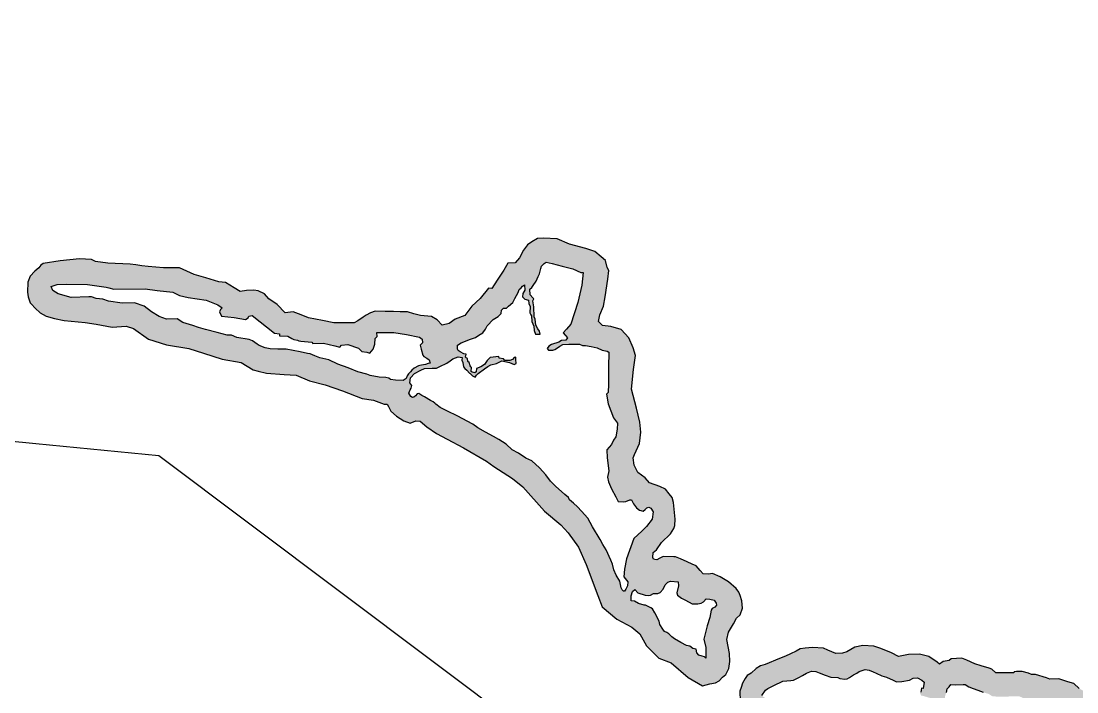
# Model space of a CAD drawing. Header units: metres. Extents: x 255476 to 378809, y 1739479 to 2227865.
# Drawn here: x 297717 to 299881, y 1989602 to 1990977 of the extents above; entities that cross this region are included whole.
import ezdxf

# ---------------------------------------------------------------- set-up
doc = ezdxf.new("R2010")
doc.units = ezdxf.units.M
doc.header["$MEASUREMENT"] = 0
doc.layers.add('DISTRICT BOUNDRY', color=86, linetype='Continuous')
doc.layers.add('MANGROOVE BUFFER ZONE', color=120, linetype='Continuous')

msp = doc.modelspace()

# ---------------------------------------------------------------- hatches: boundary and pattern name
at = {"layer": 'MANGROOVE BUFFER ZONE'}
h = msp.add_hatch(dxfattribs=at)
h.set_pattern_fill('GRASS', color=256, scale=18)
h.paths.add_polyline_path([(300302.1, 1989255.1), (300323.4, 1989268.4), (300346, 1989291.3), (300353.4, 1989301.6), (300364.4, 1989313.2), (300390, 1989342.7), (300397.8, 1989349.9), (300401.8, 1989357.8), (300410.3, 1989366.1), (300436.6, 1989403.1), (300471.5, 1989449.5), (300515.5, 1989505.3), (300537.9, 1989538), (300565.1, 1989575.5), (300607.8, 1989643.3), (300622.8, 1989667.1), (300650, 1989709.8), (300655.5, 1989725.8), (300689.4, 1989806.9), (300702.8, 1989843.6), (300724.7, 1989926.7), (300729.7, 1989945.6), (300741.2, 1990003.7), (300752.4, 1990055.1), (300754.7, 1990061.4), (300758.3, 1990076.1), (300767.4, 1990125.1), (300774.6, 1990143.8), (300795.4, 1990225.8), (300809.1, 1990254.6), (300811.7, 1990276.9), (300817.4, 1990301.6), (300823.9, 1990319.9), (300834.4, 1990345.1), (300849.6, 1990370), (300856.6, 1990387), (300863, 1990421.1), (300876.7, 1990465.6), (300899.8, 1990532.7), (300915.9, 1990573), (300935, 1990626.8), (300954.4, 1990662.9), (301014.8, 1990782.8), (301047, 1990837.4), (301075.3, 1990891.6), (301081.7, 1990908), (301078, 1990924.9), (301074.3, 1990935.1), (301071.6, 1990941.7), (301057.8, 1990952), (301041.7, 1990961.9), (301017.2, 1990973.6), (301003.5, 1990976.8), (300979.2, 1990975.1), (300959.8, 1990965.8), (300946.5, 1990949.6), (300940, 1990939.7), (300931.7, 1990912.3), (300922.1, 1990897.5), (300919, 1990880.1), (300895.1, 1990854.5), (300869.8, 1990826.1), (300863.1, 1990812.2), (300850.9, 1990803.1), (300819.6, 1990779.7), (300808.4, 1990764.3), (300802.1, 1990759.8), (300800.4, 1990749.3), (300788.5, 1990732.8), (300771.9, 1990707.2), (300759, 1990689.1), (300740.4, 1990674.9), (300711.2, 1990624.7), (300706.8, 1990600.4), (300677.1, 1990578.4), (300670.4, 1990564.6), (300661.8, 1990522.1), (300675.1, 1990472.1), (300686.2, 1990463.9), (300696.1, 1990456.5), (300705.3, 1990456.9), (300722.7, 1990453.2), (300740, 1990440.1), (300740.9, 1990427.3), (300741.6, 1990419.4), (300737.7, 1990405), (300728.3, 1990377.6), (300718.6, 1990356.8), (300712.1, 1990348.2), (300708.4, 1990324.6), (300712.8, 1990301.4), (300704.3, 1990285.3), (300699.7, 1990267.7), (300693.3, 1990259), (300683.7, 1990256.3), (300661.2, 1990258.7), (300654.6, 1990254.6), (300643.1, 1990250.5), (300632.7, 1990241.2), (300625.3, 1990238.2), (300614.8, 1990222.5), (300607.3, 1990209.5), (300600.9, 1990195.9), (300587.1, 1990182.2), (300580.7, 1990152.6), (300581.4, 1990116.6), (300587.3, 1990077.7), (300595.9, 1990055.3), (300602.8, 1990045.4), (300618.9, 1990012.8), (300624.1, 1989981.7), (300619.9, 1989937.8), (300614.4, 1989913.8), (300592, 1989881.9), (300576.4, 1989843.4), (300564.7, 1989809.4), (300566.7, 1989790.5), (300560.6, 1989765.5), (300556.8, 1989764.5), (300543.4, 1989738.6), (300539.6, 1989735.6), (300532.7, 1989733.3), (300514.9, 1989727.4), (300491.7, 1989717.3), (300471, 1989706), (300461.5, 1989699.7), (300454.4, 1989695), (300443.8, 1989690.9), (300430.9, 1989685.9), (300420, 1989677.4), (300411.7, 1989671), (300405.5, 1989670.2), (300392.7, 1989667), (300382.7, 1989667), (300378.2, 1989670.4), (300374.5, 1989679.9), (300369.6, 1989691.9), (300364.1, 1989698.1), (300354.9, 1989704.7), (300346.3, 1989708.4), (300337.1, 1989712.4), (300314, 1989715), (300298.6, 1989716.1), (300282.1, 1989713.3), (300262.4, 1989706.7), (300245.9, 1989691.2), (300236, 1989681.8), (300248, 1989670.8), (300265, 1989664.8), (300270.5, 1989659.4), (300255.3, 1989647.3), (300237.6, 1989643.6), (300227.5, 1989619.9), (300210.4, 1989611.1), (300192.8, 1989584.2), (300178.8, 1989566.4), (300175.2, 1989543.9), (300171.5, 1989534.9), (300168.1, 1989532.6), (300165.3, 1989533), (300160.5, 1989536.8), (300155.5, 1989540.8), (300145.8, 1989544.9), (300138.7, 1989545.9), (300130.6, 1989548.7), (300073.5, 1989550.3), (300064.9, 1989546.5), (300036.7, 1989541.5), (300028.8, 1989543.1), (300022.1, 1989549), (300011.1, 1989560.7), (300003.3, 1989565.9), (299998.8, 1989573.1), (299985.2, 1989575.3), (299977.8, 1989577.6), (299952.9, 1989579.8), (299941.3, 1989583), (299929, 1989584.2), (299924.9, 1989585.4), (299919.8, 1989588.5), (299913.4, 1989592.2), (299897.4, 1989602.7), (299885.7, 1989609.2), (299874.4, 1989619.2), (299862.4, 1989623), (299843.8, 1989628.9), (299825.5, 1989628.4), (299818.4, 1989631.4), (299796.3, 1989637.9), (299788, 1989637.7), (299782, 1989640.9), (299768.7, 1989643.8), (299757.5, 1989644.2), (299752.5, 1989643.6), (299751.4, 1989641.4), (299725.2, 1989641.5), (299714.9, 1989641.5), (299706.6, 1989648.8), (299701.3, 1989650.6), (299684.7, 1989655.9), (299671.9, 1989660.1), (299655.4, 1989667), (299645.1, 1989671.4), (299623.4, 1989670.3), (299619.1, 1989666.9), (299606.7, 1989664.8), (299599.7, 1989659.1), (299594.9, 1989663.1), (299577.4, 1989675.1), (299558.4, 1989679.4), (299536, 1989679), (299515.4, 1989674.9), (299500.8, 1989682), (299479.2, 1989691.1), (299464.7, 1989695.9), (299442.4, 1989697.4), (299425.9, 1989693.7), (299409.7, 1989684.4), (299400.4, 1989681.4), (299386.7, 1989681.2), (299379, 1989684.5), (299370.5, 1989688.1), (299361.3, 1989692), (299339.2, 1989693.3), (299323.9, 1989692.2), (299313.9, 1989690.3), (299305.7, 1989685.4), (299294.3, 1989680.2), (299283.7, 1989675.3), (299271.2, 1989671), (299242, 1989658.7), (299232.6, 1989655.7), (299223.6, 1989650.3), (299213.7, 1989640.9), (299205.3, 1989636), (299201.4, 1989629.8), (299195.5, 1989620.3), (299193.2, 1989611.4), (299190.2, 1989603.7), (299190.6, 1989583.4), (299194.4, 1989577.8), (299194.6, 1989562), (299197.8, 1989555.6), (299204.9, 1989541.4), (299211.7, 1989534.7), (299216.9, 1989525.4), (299226.8, 1989519.6), (299239.3, 1989515.3), (299252.9, 1989513.1), (299269.3, 1989504.6), (299292.1, 1989497.3), (299345.2, 1989473.8), (299411, 1989434.3), (299476.5, 1989394.9), (299583.3, 1989345.5), (299649.4, 1989313), (299688.9, 1989298.3), (299736.9, 1989274.3), (299759.4, 1989265.7), (299850, 1989223.1), (299912.4, 1989201.1), (299956.4, 1989185.7), (299997, 1989173.4), (300026.9, 1989162), (300048, 1989157.2), (300077.8, 1989150.5), (300110.3, 1989148), (300120.5, 1989148.4), (300141.4, 1989149.1), (300159.2, 1989153.4), (300177.1, 1989157.7), (300190.2, 1989160.8), (300214.4, 1989177.4), (300229.9, 1989189.4), (300242.2, 1989209.9), (300256.1, 1989219.7), (300271.6, 1989230.7)])
h.paths.add_polyline_path([(299851.4, 1989277.7), (299770.7, 1989311.8), (299723.1, 1989333.7), (299577.8, 1989400.3), (299529.1, 1989420.3), (299503.1, 1989437.1), (299469, 1989460.6), (299437.8, 1989476.9), (299386.1, 1989506.6), (299362.3, 1989518.1), (299323.8, 1989534.2), (299299.3, 1989545.6), (299290.6, 1989549.1), (299274.1, 1989552.9), (299263.2, 1989556.1), (299254.8, 1989560.4), (299250.4, 1989565), (299244.9, 1989569.4), (299241.9, 1989573.5), (299241.9, 1989580.2), (299243.8, 1989586.4), (299242.1, 1989589.7), (299239.2, 1989591.7), (299235.2, 1989594.7), (299243, 1989606.1), (299247.2, 1989609.3), (299259.7, 1989615.3), (299278.4, 1989624.4), (299295, 1989625.9), (299300.2, 1989626.4), (299305.5, 1989629), (299311.1, 1989631.7), (299318.7, 1989636.1), (299327, 1989640.4), (299337, 1989644.6), (299346.2, 1989643.9), (299352.8, 1989641.1), (299365.1, 1989636.8), (299376.9, 1989632.6), (299391.1, 1989632), (299395.2, 1989629.6), (299405.5, 1989628), (299410.4, 1989628.7), (299415.1, 1989631.6), (299422.9, 1989637.4), (299429.8, 1989640.7), (299434.6, 1989643.9), (299447, 1989648.2), (299455.4, 1989647.1), (299463.2, 1989643.6), (299469.6, 1989640.7), (299481.5, 1989635.4), (299491, 1989632.5), (299504.4, 1989626.3), (299511.3, 1989623.1), (299522.3, 1989623.5), (299537.8, 1989626.3), (299545.3, 1989630.2), (299554.4, 1989631), (299562.9, 1989626.4), (299567.8, 1989622.5), (299566.1, 1989609.5), (299562.8, 1989609.6), (299560.9, 1989602), (299559.4, 1989600.1), (299561.8, 1989594.3), (299564.5, 1989594.3), (299570.5, 1989592.6), (299581.2, 1989589.5), (299590, 1989584), (299593.5, 1989581.8), (299597.4, 1989579.9), (299600, 1989579.5), (299602.2, 1989581), (299606.1, 1989582.9), (299608.9, 1989584.2), (299610.7, 1989586.5), (299610.8, 1989593.2), (299611.9, 1989597.6), (299613.5, 1989601.3), (299615.1, 1989608.8), (299618.9, 1989612.7), (299622.5, 1989617.2), (299631.7, 1989617), (299647.6, 1989617.3), (299652.2, 1989617.4), (299659.6, 1989612.9), (299668.4, 1989608.9), (299677.8, 1989606), (299688.6, 1989601.5), (299699.7, 1989598.3), (299708.2, 1989593), (299726.5, 1989592.5), (299749.7, 1989593), (299762.6, 1989593.2), (299771.9, 1989589.3), (299798.2, 1989583.6), (299815.4, 1989581), (299824.9, 1989576.6), (299841.3, 1989577.1), (299848, 1989575.2), (299857.4, 1989570.7), (299871, 1989561.2), (299880.7, 1989554.5), (299887.4, 1989547.7), (299892.4, 1989543.6), (299899, 1989539), (299905.5, 1989537.8), (299913.1, 1989534.6), (299929.4, 1989535), (299942.2, 1989534.6), (299951.8, 1989531), (299965, 1989531), (299973.8, 1989527.8), (299980.7, 1989521.6), (299985.8, 1989515.8), (299989.1, 1989510.4), (299990.7, 1989506.9), (299996.1, 1989504.8), (299999.1, 1989502.3), (299999.6, 1989501.1), (300001.8, 1989500.1), (300010.7, 1989495.6), (300020.3, 1989494.4), (300047.9, 1989495.3), (300056, 1989495), (300059.3, 1989494.8), (300063.6, 1989497), (300086.1, 1989497.6), (300090.2, 1989498.7), (300094.7, 1989500.7), (300122.9, 1989501.1), (300125.9, 1989499.4), (300128, 1989494.4), (300129.9, 1989490), (300134.1, 1989482), (300137.8, 1989479.6), (300144.3, 1989478.2), (300154, 1989478), (300162.4, 1989482.5), (300174, 1989484), (300186.3, 1989489.4), (300198.6, 1989492.3), (300207.1, 1989499.5), (300211.7, 1989505.3), (300217.2, 1989510.1), (300220.6, 1989513), (300221.5, 1989519), (300224.4, 1989520.7), (300227.1, 1989524.1), (300224.8, 1989527.5), (300224.5, 1989541.8), (300228.4, 1989551), (300238.4, 1989567.1), (300245.6, 1989571.8), (300257, 1989579.3), (300261.2, 1989582.8), (300268.2, 1989593.7), (300268.7, 1989600.7), (300273.7, 1989608.1), (300277, 1989614.9), (300284.4, 1989628), (300284.4, 1989642.8), (300281.7, 1989652.9), (300286.2, 1989661.5), (300293.6, 1989665.6), (300300.6, 1989669.4), (300316.9, 1989667.9), (300324.2, 1989665.5), (300332.6, 1989660.7), (300334.8, 1989657.4), (300330.5, 1989651.2), (300321.7, 1989629.6), (300322.1, 1989621.5), (300325.5, 1989616.1), (300329.8, 1989611.4), (300347.2, 1989610.1), (300355, 1989611.4), (300360.2, 1989614.2), (300371.5, 1989614.8), (300379.1, 1989615.8), (300392.4, 1989620.1), (300402.8, 1989619.3), (300409.1, 1989618.9), (300413.1, 1989622.2), (300427, 1989622.9), (300432.1, 1989622.3), (300437.1, 1989625.7), (300445.9, 1989626.3), (300449.1, 1989628.3), (300453.8, 1989635.5), (300458, 1989642.7), (300462.4, 1989645.9), (300470.3, 1989646.4), (300474.6, 1989650.4), (300522.3, 1989671.2), (300554.6, 1989688.9), (300568.4, 1989690.6), (300573.1, 1989689.4), (300574.1, 1989686.7), (300574.4, 1989681.5), (300571.2, 1989676.1), (300556.3, 1989654.9), (300554.6, 1989652.5), (300557.1, 1989650.1), (300549.5, 1989637.2), (300518.5, 1989594), (300484.6, 1989547.5), (300453.8, 1989504.9), (300425.7, 1989466.8), (300388.5, 1989413.4), (300378.5, 1989403.2), (300370.3, 1989394.8), (300362.9, 1989385.2), (300358.2, 1989379.1), (300354.8, 1989374.5), (300349.8, 1989370.4), (300346.3, 1989367), (300343.2, 1989363.1), (300340.5, 1989359.8), (300338.2, 1989358.8), (300318.5, 1989335.9), (300314.5, 1989331), (300309.9, 1989327.1), (300306.8, 1989322.9), (300303.3, 1989319.6), (300298, 1989314.6), (300292.6, 1989308.9), (300290.4, 1989308.1), (300286.8, 1989307.3), (300282.1, 1989303.3), (300273.8, 1989294.1), (300265.3, 1989290.6), (300257.3, 1989281.3), (300237.3, 1989265.4), (300219.2, 1989251), (300187.5, 1989220.5), (300172.3, 1989207.9), (300163.6, 1989203.2), (300150.4, 1989199), (300124.2, 1989200), (300078.1, 1989200.2), (300054.1, 1989206.3), (300010.5, 1989219.9), (299904.6, 1989255.1)], flags=16)
h.paths.add_polyline_path([(300586, 1989704.9), (300587.4, 1989719.3), (300597.8, 1989741.6), (300606.4, 1989749.5), (300610.2, 1989757.2), (300616.3, 1989769.5), (300620.3, 1989777.6), (300624.8, 1989788.8), (300628.5, 1989797.4), (300629.7, 1989806.7), (300624.2, 1989812.8), (300620.7, 1989819.5), (300622.3, 1989824.9), (300624.9, 1989831), (300628.7, 1989839), (300642.4, 1989866), (300652.7, 1989884.8), (300660.6, 1989885.7), (300660.4, 1989876.4), (300655.5, 1989861.7), (300652.1, 1989847.8), (300648.2, 1989839.7), (300643.4, 1989818.2), (300639.5, 1989805.8), (300634.5, 1989789.8), (300624.1, 1989768.7), (300619.3, 1989759.6), (300606.4, 1989735), (300595.9, 1989713.6), (300590.2, 1989706.9)], flags=16)
h.paths.add_polyline_path([(300673.9, 1989943.9), (300669.2, 1989961.9), (300667.6, 1989999.7), (300666.5, 1990026.6), (300663.3, 1990040.8), (300655, 1990060.6), (300642.9, 1990074.5), (300634.2, 1990094.7), (300624.4, 1990129.3), (300629.6, 1990152), (300632, 1990160.8), (300640.7, 1990173.9), (300650, 1990187.7), (300659.3, 1990197.9), (300664.7, 1990204), (300670, 1990206.7), (300680.9, 1990206.7), (300686.3, 1990203.2), (300697.1, 1990201.3), (300704.6, 1990205.3), (300711.4, 1990209.4), (300723.7, 1990215.8), (300726.3, 1990217), (300731, 1990220.6), (300735.3, 1990230.7), (300740.1, 1990237.8), (300743.7, 1990246.6), (300745.6, 1990259), (300750.3, 1990270), (300750.7, 1990277.2), (300756.2, 1990282.8), (300759.2, 1990281.7), (300761.3, 1990276.3), (300759.3, 1990263.4), (300755.5, 1990257), (300755.2, 1990252.4), (300752, 1990247.3), (300752, 1990241.6), (300747.6, 1990235), (300743.6, 1990227.5), (300739.7, 1990220.1), (300737, 1990205.9), (300734.7, 1990200.8), (300732.5, 1990191.3), (300731.3, 1990178.9), (300728.1, 1990174.2), (300726.1, 1990165.9), (300722.8, 1990160), (300722.3, 1990144.1), (300719.7, 1990141.3), (300717.4, 1990118.9), (300715.6, 1990116.9), (300712.3, 1990098.6), (300711, 1990095.3), (300708.7, 1990074.8), (300706.5, 1990072.3), (300704.3, 1990055.3), (300703.7, 1990054.2), (300701.5, 1990054), (300695.8, 1990019.6), (300693.2, 1990003.7), (300689, 1989992.5), (300684, 1989969.7), (300679.6, 1989950)], flags=16)
h.paths.add_polyline_path([(300760.4, 1990321.8), (300760.2, 1990327.7), (300762.6, 1990334.7), (300765.7, 1990339.7), (300771.6, 1990349.2), (300780.4, 1990365.7), (300789.2, 1990397.2), (300796.9, 1990424.8), (300800.2, 1990439.3), (300800.2, 1990453), (300789.9, 1990464.1), (300780.3, 1990468.1), (300775, 1990472.4), (300771.6, 1990474.9), (300769.9, 1990480.2), (300764.2, 1990485.6), (300759.4, 1990486.9), (300754.9, 1990494.7), (300747.9, 1990501), (300730.2, 1990502.3), (300718.3, 1990499.2), (300712.3, 1990501.3), (300713.6, 1990514.7), (300713.5, 1990538.4), (300722.7, 1990552.7), (300740.1, 1990558.6), (300749.6, 1990578.9), (300758.3, 1990610.1), (300768.4, 1990626.2), (300775.2, 1990638.7), (300784.4, 1990646.9), (300797.6, 1990662.2), (300812.2, 1990681.2), (300819.8, 1990692.9), (300830.5, 1990708), (300839.9, 1990717.3), (300842.7, 1990722.6), (300845.9, 1990731.6), (300852.9, 1990737.9), (300863.7, 1990743.9), (300873.1, 1990749), (300887.5, 1990765.4), (300901.8, 1990781.7), (300923.7, 1990816), (300950, 1990841.3), (300958.6, 1990845.8), (300961.8, 1990850.8), (300965.6, 1990856.7), (300965.7, 1990864.2), (300969.6, 1990869.6), (300970.3, 1990884.8), (300977.5, 1990892.2), (300983.6, 1990905.7), (300986.3, 1990915.9), (300990.7, 1990922.6), (300993.5, 1990926.8), (301004, 1990927.8), (301022, 1990919), (301030, 1990912.2), (301030.5, 1990903.5), (301023.4, 1990891), (301010, 1990868.9), (300974.4, 1990810.6), (300944.5, 1990750.6), (300925.5, 1990711.9), (300908.5, 1990677.3), (300899.1, 1990663.1), (300892.1, 1990654.1), (300887.9, 1990641), (300883, 1990625.7), (300880, 1990619.4), (300871.8, 1990591.6), (300858.4, 1990559.9), (300855.4, 1990549.1), (300850.9, 1990536.1), (300848.2, 1990528.5), (300842.3, 1990511.7), (300838.3, 1990498.2), (300834.6, 1990489.2), (300829.7, 1990477.4), (300825.7, 1990472.7), (300822.1, 1990456.8), (300819.2, 1990441.6), (300817.6, 1990430), (300814.9, 1990423.1), (300813.9, 1990410.4), (300813, 1990405.9), (300809, 1990397.5), (300805.6, 1990392.1), (300797.7, 1990388.1), (300793.2, 1990382), (300784.7, 1990364.4), (300784.3, 1990353.6), (300781.6, 1990340.6), (300776.3, 1990328.8), (300771.9, 1990323.6), (300763.5, 1990321.5)], flags=16)
h = msp.add_hatch(dxfattribs=at)
h.set_pattern_fill('GRASS', color=256, scale=18)
h.paths.add_polyline_path([(299026.5, 1990023.4), (299004.7, 1990030.8), (298996.4, 1990040.9), (298981.2, 1990051.9), (298973.7, 1990067), (298971.3, 1990082.2), (298974.1, 1990088.8), (298984.7, 1990111.2), (298987, 1990134.6), (298985.5, 1990154.8), (298978, 1990183.7), (298968, 1990222.4), (298971.9, 1990263), (298976.2, 1990291.7), (298971.7, 1990307.4), (298962.4, 1990328), (298946.9, 1990344.6), (298925.9, 1990351), (298908.4, 1990353.3), (298900.3, 1990361.2), (298903.2, 1990375.2), (298910.7, 1990392.5), (298913.8, 1990412), (298919.4, 1990448), (298921.6, 1990465.9), (298918.1, 1990471.6), (298914.6, 1990486.2), (298905.9, 1990493.6), (298893.2, 1990504.4), (298874.4, 1990510.9), (298841.3, 1990519.8), (298816, 1990531), (298787.4, 1990532), (298775.1, 1990531.4), (298764, 1990524.3), (298754.9, 1990518.5), (298746.4, 1990507.1), (298738.8, 1990491.6), (298729.9, 1990481.4), (298714.5, 1990480.6), (298706.3, 1990466.7), (298692.7, 1990446.1), (298681.8, 1990428.7), (298674.9, 1990429.4), (298657.9, 1990408.5), (298640.5, 1990392.5), (298626.7, 1990373.8), (298606.5, 1990366.1), (298594.1, 1990357.2), (298580, 1990353.8), (298570, 1990364.9), (298558.3, 1990371.3), (298535.5, 1990373.3), (298522.2, 1990377.2), (298508.7, 1990381.1), (298505, 1990381.2), (298494, 1990381.4), (298480.4, 1990381.6), (298463.1, 1990381.5), (298442.8, 1990382.7), (298433, 1990378.7), (298424, 1990374.1), (298418.4, 1990369.9), (298407.2, 1990362.5), (298400, 1990358.5), (298382.8, 1990358.3), (298357.9, 1990358.4), (298334.7, 1990363.1), (298306.1, 1990368.9), (298291, 1990374.7), (298274.6, 1990381.1), (298258.2, 1990379), (298241.6, 1990395.9), (298224.8, 1990407.7), (298216, 1990417.8), (298203, 1990424.3), (298194.3, 1990425.2), (298179.1, 1990424.6), (298166, 1990422.5), (298154, 1990430), (298135.7, 1990441.5), (298122, 1990442.7), (298095.8, 1990450.6), (298071.8, 1990457.8), (298041.6, 1990471.3), (298008.7, 1990471.4), (297977.4, 1990474), (297964.3, 1990475.1), (297951.9, 1990477.2), (297940.7, 1990479), (297894.6, 1990480.9), (297869.6, 1990484.5), (297861.5, 1990488), (297836.8, 1990489.7), (297797.4, 1990485.8), (297761.9, 1990480.4), (297757.7, 1990477), (297753.1, 1990471.4), (297745.2, 1990464.1), (297735.7, 1990453.9), (297730.9, 1990442.2), (297730.2, 1990421.3), (297731.6, 1990411.6), (297735.9, 1990399.2), (297738.4, 1990397), (297745.8, 1990388.6), (297756.2, 1990379.1), (297768.4, 1990371.9), (297785.3, 1990367.6), (297805, 1990363.4), (297848.4, 1990359.5), (297870.6, 1990355.6), (297903.5, 1990349.9), (297932.3, 1990351.9), (297947.6, 1990346.7), (297977.8, 1990325), (298014.7, 1990313.3), (298060.5, 1990305.9), (298091, 1990296.3), (298129, 1990284.4), (298167.8, 1990277.1), (298192.5, 1990262.1), (298202.8, 1990259.5), (298220, 1990255.5), (298256, 1990252.8), (298280.6, 1990251.5), (298307.8, 1990239.4), (298340, 1990231.8), (298376, 1990218.9), (298415.8, 1990203.5), (298439.4, 1990200), (298461.3, 1990192), (298467.1, 1990192), (298470.2, 1990187), (298474.8, 1990177.3), (298486.4, 1990167.4), (298501.5, 1990157.8), (298514.5, 1990152.7), (298525.8, 1990157.6), (298534.9, 1990157.3), (298548.5, 1990145.5), (298568.4, 1990131.8), (298590, 1990120.4), (298623.7, 1990102.7), (298670.9, 1990074.9), (298685.7, 1990064), (298724.1, 1990039.4), (298745.3, 1990022.4), (298789.6, 1989972.8), (298823, 1989944.7), (298838.3, 1989928.2), (298859.2, 1989898.6), (298875.2, 1989863.6), (298899.1, 1989799.9), (298907.8, 1989776.8), (298938.1, 1989751), (298968.7, 1989734.6), (298985, 1989721), (298998.9, 1989696.9), (299024.1, 1989671.6), (299049.7, 1989661.9), (299084.3, 1989632), (299113.7, 1989614.6), (299128.4, 1989618.7), (299140.2, 1989621.1), (299148, 1989625), (299154.3, 1989632.1), (299161.5, 1989637.8), (299167.8, 1989649.9), (299169.7, 1989664.4), (299168.9, 1989680.9), (299163.2, 1989709.3), (299166.6, 1989724.8), (299176.9, 1989741.8), (299183.6, 1989753), (299190.7, 1989759.9), (299195.6, 1989773.7), (299194.2, 1989788.8), (299190.5, 1989799.9), (299187.8, 1989806.5), (299182.6, 1989813.8), (299166.8, 1989828.1), (299149.9, 1989837.8), (299134.4, 1989844.7), (299125.7, 1989843.7), (299115, 1989843.9), (299108.5, 1989851.3), (299100.3, 1989860.6), (299092.7, 1989864), (299082.1, 1989868.6), (299068.3, 1989874.7), (299058.2, 1989879.2), (299054.9, 1989879.1), (299032.9, 1989879.4), (299026, 1989876.1), (299020.1, 1989872.7), (299016.1, 1989873.6), (299013.2, 1989874.1), (299011.8, 1989877.9), (299012.7, 1989887.7), (299019.1, 1989893.2), (299029.7, 1989908.3), (299047.7, 1989926), (299054.7, 1989937.3), (299056.6, 1989943.2), (299057.5, 1989955.9), (299054.3, 1989990.5), (299051.3, 1990000.5), (299045.3, 1990007.9), (299037.5, 1990017.5)])
h.paths.add_polyline_path([(298964.7, 1989995.6), (298968.1, 1989996), (298972.2, 1989987.6), (298978.2, 1989979.2), (298984.4, 1989974.8), (298992.2, 1989972.5), (298996.2, 1989976.2), (298999.5, 1989979.2), (299003.5, 1989980.6), (299007.8, 1989978.5), (299012.2, 1989971.1), (299010.7, 1989956.2), (298999.1, 1989941.2), (298989.6, 1989931.6), (298972.8, 1989916.5), (298957.6, 1989875.2), (298953.7, 1989853.8), (298952.7, 1989838), (298960.9, 1989828), (298960.1, 1989819.3), (298956.3, 1989813), (298953.7, 1989808.8), (298951.8, 1989808.6), (298948.7, 1989811.3), (298947.2, 1989815.8), (298943.9, 1989829.1), (298936.5, 1989841.4), (298932.1, 1989852.7), (298929, 1989863.8), (298925.6, 1989872.4), (298915.9, 1989893.2), (298909.5, 1989904.5), (298904, 1989914.3), (298888.4, 1989940.4), (298878.9, 1989958.6), (298865.6, 1989972.9), (298857.4, 1989981.8), (298849.2, 1989988.8), (298840.8, 1989996), (298838.7, 1990000.4), (298831.5, 1990006.8), (298812.5, 1990023.8), (298802.1, 1990034.1), (298792.2, 1990046.8), (298779.3, 1990061.3), (298763.9, 1990075.8), (298751.4, 1990081.2), (298736.5, 1990091.6), (298723.7, 1990098), (298711, 1990109.6), (298696, 1990119.5), (298685.3, 1990125.4), (298669, 1990134.3), (298652.8, 1990143.7), (298643.1, 1990150.9), (298610.6, 1990168.3), (298590.8, 1990177.8), (298576.2, 1990184.8), (298567, 1990192), (298564.7, 1990194.2), (298561.8, 1990196.5), (298555.8, 1990199.1), (298543.8, 1990206.6), (298538.6, 1990209.9), (298532.4, 1990213.5), (298528.8, 1990212.7), (298525.2, 1990209.1), (298522.2, 1990206.1), (298519.4, 1990205.3), (298515.5, 1990207.6), (298511.7, 1990214.6), (298514.2, 1990221.4), (298516.4, 1990224.5), (298517.9, 1990230.2), (298513.5, 1990235.3), (298514.8, 1990246.1), (298523.4, 1990254.9), (298536.1, 1990261.7), (298543.7, 1990265), (298559.3, 1990265.5), (298568.1, 1990265.8), (298575, 1990268.8), (298589.7, 1990275.6), (298596.7, 1990280.8), (298601.9, 1990284.8), (298612.6, 1990289.2), (298621.1, 1990287.6), (298620.5, 1990281.9), (298622.5, 1990277.3), (298623.7, 1990268.3), (298626.6, 1990265.1), (298630.8, 1990261.2), (298635.9, 1990255.7), (298637.4, 1990254.8), (298639, 1990253.2), (298642.3, 1990250), (298647.9, 1990247.1), (298650.1, 1990251), (298653.8, 1990254.8), (298667, 1990264.2), (298673.9, 1990269.1), (298679.8, 1990272.2), (298691.7, 1990275.5), (298702, 1990280.7), (298717.9, 1990277.2), (298727.7, 1990273.3), (298731.6, 1990274.9), (298731.3, 1990283.7), (298731.2, 1990288), (298727.6, 1990287.5), (298724.3, 1990283.5), (298718.9, 1990281.3), (298708.6, 1990281.1), (298705.8, 1990284.8), (298696.8, 1990286.1), (298696.4, 1990289.5), (298678.6, 1990287.8), (298675.9, 1990284.9), (298672.1, 1990281.5), (298666.5, 1990273.1), (298659.5, 1990268.5), (298650.1, 1990265.1), (298649.6, 1990258.2), (298646.8, 1990255.8), (298641.4, 1990257.5), (298639.6, 1990259.1), (298640.3, 1990267.3), (298638.8, 1990268.6), (298637.1, 1990270.2), (298635.7, 1990277), (298632.3, 1990279), (298632.2, 1990285.5), (298629.3, 1990286.6), (298628.1, 1990288.1), (298629.1, 1990294.3), (298624.2, 1990295), (298616.7, 1990299.2), (298612.6, 1990302.1), (298611.5, 1990304.5), (298611.2, 1990312.7), (298619.3, 1990317.6), (298638.2, 1990324.9), (298648.1, 1990328.4), (298655.5, 1990333.1), (298663.2, 1990337.9), (298668.9, 1990345.8), (298672, 1990352.1), (298684.6, 1990365.7), (298694.8, 1990371.6), (298700.7, 1990377.9), (298701.3, 1990384.4), (298705.8, 1990388.7), (298711.8, 1990388.3), (298716, 1990392.6), (298724.9, 1990400.2), (298729.1, 1990408.6), (298735.9, 1990420.8), (298737.9, 1990427.1), (298742.1, 1990430.1), (298744.6, 1990433.8), (298748.9, 1990436.2), (298749.6, 1990425.8), (298745.1, 1990418.6), (298744.4, 1990411.5), (298749.4, 1990406.7), (298756.9, 1990405), (298757.5, 1990397.9), (298760.5, 1990391.8), (298759.8, 1990379.3), (298761.6, 1990374.9), (298763.1, 1990372.8), (298763.7, 1990361.6), (298767.8, 1990351.7), (298768.4, 1990343.1), (298771.3, 1990335), (298777, 1990335.4), (298780.6, 1990335.6), (298779.4, 1990341.6), (298776, 1990346.2), (298772.1, 1990353.8), (298770.8, 1990366.3), (298768.5, 1990370.6), (298767.7, 1990391.1), (298766.2, 1990403.4), (298768, 1990407.8), (298765.7, 1990410), (298760.5, 1990416.2), (298759.9, 1990427.2), (298763.9, 1990430.9), (298766.5, 1990435.1), (298772.7, 1990443.9), (298776.5, 1990453.7), (298779.8, 1990458.8), (298782.4, 1990469.7), (298783.5, 1990474.9), (298788.8, 1990479.9), (298793.5, 1990483.1), (298805.7, 1990479.9), (298826.2, 1990474.6), (298847.8, 1990469), (298864.3, 1990461.8), (298868.9, 1990461.7), (298866.3, 1990435.7), (298858.4, 1990400.1), (298844, 1990356.1), (298834.7, 1990345.5), (298828.1, 1990338), (298836.6, 1990327.9), (298833.2, 1990323.1), (298824.3, 1990322.6), (298819.4, 1990319.2), (298803.9, 1990314.4), (298798.4, 1990310.7), (298795.1, 1990305.9), (298798.3, 1990302.3), (298806.6, 1990302.7), (298811, 1990304), (298816.3, 1990307.1), (298821.3, 1990310.6), (298827.6, 1990314.4), (298839.5, 1990315), (298861.2, 1990315.1), (298867.9, 1990311.8), (298873.8, 1990312), (298885.4, 1990309.7), (298897.4, 1990307.2), (298908.2, 1990302.6), (298918.4, 1990300.8), (298921.8, 1990298.7), (298920.9, 1990267.7), (298921, 1990232.6), (298920, 1990215.5), (298916.9, 1990212.3), (298920.3, 1990192.7), (298931.5, 1990164), (298939.5, 1990152.6), (298938.5, 1990140.4), (298936.2, 1990124.9), (298931.4, 1990117.9), (298927.2, 1990109.2), (298917.7, 1990098.6), (298918.3, 1990081.7), (298921.9, 1990055.5), (298918.6, 1990042.4), (298920.9, 1990032.9), (298927.1, 1990018.1), (298935.9, 1990002.1), (298941, 1989992.7), (298951.3, 1989991.6), (298956.6, 1989992.4)], flags=16)
h.paths.add_polyline_path([(298974.6, 1989812.3), (298981.4, 1989805.1), (298996, 1989800.5), (299003.2, 1989799.9), (299007, 1989800.7), (299013.4, 1989803.9), (299022, 1989804), (299026.6, 1989805.7), (299032.9, 1989812.6), (299037.3, 1989821.8), (299042.5, 1989827), (299048, 1989829.3), (299063.8, 1989827.7), (299064.3, 1989819.4), (299060.7, 1989805.2), (299062.2, 1989800.6), (299070.6, 1989794.4), (299079, 1989790.5), (299092.1, 1989782.9), (299104.1, 1989782.7), (299110.9, 1989783.9), (299115.6, 1989787), (299121.3, 1989792.7), (299128.6, 1989792.3), (299137.2, 1989790.2), (299141.9, 1989784.3), (299142.4, 1989780.1), (299139.1, 1989776), (299133.2, 1989773), (299131.5, 1989769.8), (299128.5, 1989754.7), (299123.2, 1989737.3), (299116.4, 1989710.4), (299120.4, 1989693.5), (299120.3, 1989671.5), (299117.8, 1989673.8), (299112.9, 1989675.3), (299106.3, 1989677.4), (299102.3, 1989682.4), (299100.7, 1989689.9), (299094.1, 1989691.5), (299087.4, 1989695.7), (299081, 1989697.6), (299069.1, 1989703.7), (299056.5, 1989711.3), (299050.6, 1989714.9), (299044.6, 1989721), (299040.6, 1989724.1), (299035.6, 1989726), (299032.5, 1989730.6), (299026.1, 1989740.6), (299025, 1989747), (299016, 1989764.4), (299010.9, 1989772.8), (299007.8, 1989774.6), (299002.2, 1989777.1), (298997.1, 1989779.7), (298993.9, 1989780.3), (298982.4, 1989783.5), (298974.2, 1989787.9), (298967.3, 1989788.8), (298967.2, 1989799.1), (298970.4, 1989807.7)], flags=16)
h.paths.add_polyline_path([(298555.4, 1990276.2), (298551, 1990275.1), (298545.8, 1990272.9), (298537.4, 1990271.6), (298534.3, 1990271), (298531.3, 1990270.6), (298522.9, 1990265.6), (298518.2, 1990261.6), (298515, 1990258.1), (298510.8, 1990254.2), (298508, 1990250), (298506.5, 1990244.5), (298500.1, 1990240.5), (298484.6, 1990241.1), (298474.4, 1990242.3), (298470.4, 1990245.2), (298464.8, 1990246.4), (298450.7, 1990247.3), (298432.3, 1990250.4), (298425.4, 1990253), (298407.4, 1990257.8), (298387.4, 1990266.4), (298366.5, 1990273.9), (298347.5, 1990283), (298329.3, 1990286.6), (298319, 1990291), (298309.3, 1990295.1), (298303.7, 1990295.8), (298289, 1990299.4), (298260.6, 1990304.4), (298243.1, 1990304.5), (298227.6, 1990305.2), (298217.4, 1990307), (298204.7, 1990312.1), (298200.7, 1990314.9), (298191.3, 1990321.6), (298184.4, 1990324.6), (298159, 1990328.8), (298148.2, 1990333.1), (298139.7, 1990333.2), (298118.8, 1990338.6), (298094.8, 1990344.9), (298080.7, 1990349.2), (298069, 1990352.9), (298048.6, 1990359.2), (298037.1, 1990366.8), (298015.3, 1990366.2), (298000.3, 1990371.2), (297984.5, 1990381.4), (297969.5, 1990392.4), (297949.7, 1990399.2), (297923.9, 1990398.5), (297895.9, 1990402.8), (297884.2, 1990407), (297870.9, 1990408.6), (297861.4, 1990411.6), (297855.5, 1990411.7), (297819.4, 1990410.6), (297792.8, 1990418.1), (297782.1, 1990424.6), (297778.8, 1990433.1), (297782.7, 1990434.1), (297790.7, 1990437.2), (297810, 1990437.8), (297853.4, 1990437.2), (297891.5, 1990431.9), (297896.6, 1990430.5), (297907.3, 1990427.7), (297971.5, 1990428.1), (297996, 1990425.1), (298028.2, 1990421.2), (298041.9, 1990414.7), (298059.5, 1990410.3), (298096.4, 1990405), (298120.2, 1990395.6), (298129.2, 1990389.5), (298126, 1990385.9), (298123.9, 1990380.8), (298127.6, 1990372.4), (298153.4, 1990369.5), (298177.1, 1990365.6), (298182.3, 1990368.7), (298183.6, 1990372.3), (298190.9, 1990373.9), (298236.3, 1990337.3), (298246.6, 1990335.8), (298246.4, 1990332.2), (298263.6, 1990331.3), (298272, 1990326.6), (298276.2, 1990324.2), (298283.8, 1990323.1), (298286, 1990321.7), (298290.3, 1990321.2), (298312.9, 1990318.9), (298314.8, 1990316.4), (298336.9, 1990317), (298359.7, 1990311.7), (298370.6, 1990308.5), (298373.5, 1990313), (298387, 1990314.2), (298408.4, 1990306.5), (298415.7, 1990300.1), (298425.9, 1990298.1), (298431.7, 1990296.2), (298438.7, 1990304.5), (298442.2, 1990314.9), (298442.4, 1990326.4), (298447.1, 1990330.6), (298446.2, 1990338.5), (298459.9, 1990338.6), (298481.1, 1990338.7), (298507.2, 1990334.7), (298533.5, 1990329), (298539.2, 1990324.9), (298539.6, 1990317.3), (298534.7, 1990312.9), (298537, 1990304.7), (298540.5, 1990292.5), (298542.5, 1990289.5), (298548.7, 1990285.8), (298553.4, 1990282.7)], flags=16)

# ---------------------------------------------------------------- linework, layer by layer
at = {"layer": 'DISTRICT BOUNDRY'}
msp.add_polyline3d([(300038.3, 1988950.3, 0), (299778, 1988989.7, 0), (299084.5, 1989234.1, 0), (298970.2, 1989340.1, 0), (298872.5, 1989430.6, 0), (298745.2, 1989526.2, 0), (297999.3, 1990086, 0), (297747, 1990110.8, 0), (297415.2, 1990143.5, 0)], dxfattribs=at)
at = {"layer": 'MANGROOVE BUFFER ZONE', "flags": 128}
for points in [[(298978, 1990183.7), (298968, 1990222.4), (298971.9, 1990263), (298976.2, 1990291.7), (298971.7, 1990307.4), (298962.4, 1990328), (298946.9, 1990344.6), (298925.9, 1990351), (298908.4, 1990353.3), (298900.3, 1990361.2), (298903.2, 1990375.2), (298910.7, 1990392.5), (298913.8, 1990412), (298919.4, 1990448), (298921.6, 1990465.9), (298918.1, 1990471.6), (298914.6, 1990486.2), (298905.9, 1990493.6), (298893.2, 1990504.4), (298874.4, 1990510.9), (298841.3, 1990519.8), (298816, 1990531), (298787.4, 1990532), (298775.1, 1990531.4), (298764, 1990524.3), (298754.9, 1990518.5), (298746.4, 1990507.1), (298738.8, 1990491.6), (298729.9, 1990481.4), (298714.5, 1990480.6), (298706.3, 1990466.7), (298692.7, 1990446.1), (298681.8, 1990428.7), (298674.9, 1990429.4), (298657.9, 1990408.5), (298640.5, 1990392.5), (298626.7, 1990373.8), (298606.5, 1990366.1), (298594.1, 1990357.2), (298580, 1990353.8), (298570, 1990364.9), (298558.3, 1990371.3), (298535.5, 1990373.3), (298522.2, 1990377.2), (298508.7, 1990381.1), (298505, 1990381.2), (298494, 1990381.4), (298480.4, 1990381.6), (298463.1, 1990381.5), (298442.8, 1990382.7), (298433, 1990378.7), (298424, 1990374.1), (298418.4, 1990369.9), (298407.2, 1990362.5), (298400, 1990358.5), (298382.8, 1990358.3), (298357.9, 1990358.4), (298334.7, 1990363.1), (298306.1, 1990368.9), (298291, 1990374.7), (298274.6, 1990381.1), (298258.2, 1990379), (298241.6, 1990395.9), (298224.8, 1990407.7), (298216, 1990417.8), (298203, 1990424.3), (298194.3, 1990425.2), (298179.1, 1990424.6), (298166, 1990422.5), (298154, 1990430), (298135.7, 1990441.5), (298122, 1990442.7), (298095.8, 1990450.6), (298071.8, 1990457.8), (298041.6, 1990471.3), (298008.7, 1990471.4), (297977.4, 1990474), (297964.3, 1990475.1), (297951.9, 1990477.2), (297940.7, 1990479), (297894.6, 1990480.9), (297869.6, 1990484.5), (297861.5, 1990488), (297836.8, 1990489.7), (297797.4, 1990485.8), (297761.9, 1990480.4), (297757.7, 1990477), (297753.1, 1990471.4), (297745.2, 1990464.1), (297735.7, 1990453.9), (297730.9, 1990442.2), (297730.2, 1990421.3), (297731.6, 1990411.6), (297735.9, 1990399.2), (297738.4, 1990397), (297745.8, 1990388.6), (297756.2, 1990379.1), (297768.4, 1990371.9), (297785.3, 1990367.6), (297805, 1990363.4), (297848.4, 1990359.5), (297870.6, 1990355.6), (297903.5, 1990349.9), (297932.3, 1990351.9), (297947.6, 1990346.7), (297977.8, 1990325), (298014.7, 1990313.3), (298060.5, 1990305.9), (298091, 1990296.3), (298129, 1990284.4), (298167.8, 1990277.1), (298192.5, 1990262.1), (298202.8, 1990259.5), (298220, 1990255.5), (298256, 1990252.8), (298280.6, 1990251.5), (298307.8, 1990239.4), (298340, 1990231.8), (298376, 1990218.9), (298415.8, 1990203.5), (298439.4, 1990200), (298461.3, 1990192), (298467.1, 1990192), (298470.2, 1990187), (298474.8, 1990177.3), (298486.4, 1990167.4), (298501.5, 1990157.8), (298514.5, 1990152.7), (298525.8, 1990157.6), (298534.9, 1990157.3), (298548.5, 1990145.5), (298568.4, 1990131.8), (298590, 1990120.4), (298623.7, 1990102.7), (298670.9, 1990074.9), (298685.7, 1990064), (298724.1, 1990039.4), (298745.3, 1990022.4), (298789.6, 1989972.8), (298823, 1989944.7), (298838.3, 1989928.2), (298859.2, 1989898.6), (298875.2, 1989863.6), (298899.1, 1989799.9), (298907.8, 1989776.8), (298938.1, 1989751), (298968.7, 1989734.6), (298985, 1989721), (298998.9, 1989696.9), (299024.1, 1989671.6), (299049.7, 1989661.9), (299084.3, 1989632), (299113.7, 1989614.6), (299128.4, 1989618.7), (299140.2, 1989621.1), (299148, 1989625), (299154.3, 1989632.1), (299161.5, 1989637.8), (299167.8, 1989649.9), (299169.7, 1989664.4), (299168.9, 1989680.9), (299163.2, 1989709.3), (299166.6, 1989724.8), (299176.9, 1989741.8), (299183.6, 1989753), (299190.7, 1989759.9), (299195.6, 1989773.7), (299194.2, 1989788.8), (299190.5, 1989799.9), (299187.8, 1989806.5), (299182.6, 1989813.8), (299166.8, 1989828.1), (299149.9, 1989837.8), (299134.4, 1989844.7), (299125.7, 1989843.7), (299115, 1989843.9), (299108.5, 1989851.3), (299100.3, 1989860.6), (299092.7, 1989864), (299082.1, 1989868.6), (299068.3, 1989874.7), (299058.2, 1989879.2), (299054.9, 1989879.1), (299032.9, 1989879.4), (299026, 1989876.1), (299020.1, 1989872.7), (299016.1, 1989873.6), (299013.2, 1989874.1), (299011.8, 1989877.9), (299012.7, 1989887.7), (299019.1, 1989893.2), (299029.7, 1989908.3), (299047.7, 1989926), (299054.7, 1989937.3), (299056.6, 1989943.2), (299057.5, 1989955.9), (299054.3, 1989990.5), (299051.3, 1990000.5), (299045.3, 1990007.9), (299037.5, 1990017.5), (299026.5, 1990023.4), (299004.7, 1990030.8), (298996.4, 1990040.9), (298981.2, 1990051.9), (298973.7, 1990067), (298971.3, 1990082.2), (298974.1, 1990088.8), (298984.7, 1990111.2), (298987, 1990134.6), (298985.5, 1990154.8)], [(298576.2, 1990184.8), (298567, 1990192), (298564.7, 1990194.2), (298561.8, 1990196.5), (298555.8, 1990199.1), (298543.8, 1990206.6), (298538.6, 1990209.9), (298532.4, 1990213.5), (298528.8, 1990212.7), (298525.2, 1990209.1), (298522.2, 1990206.1), (298519.4, 1990205.3), (298515.5, 1990207.6), (298511.7, 1990214.6), (298514.2, 1990221.4), (298516.4, 1990224.5), (298517.9, 1990230.2), (298513.5, 1990235.3), (298514.8, 1990246.1), (298523.4, 1990254.9), (298536.1, 1990261.7), (298543.7, 1990265), (298559.3, 1990265.5), (298568.1, 1990265.8), (298575, 1990268.8), (298589.7, 1990275.6), (298596.7, 1990280.8), (298601.9, 1990284.8), (298612.6, 1990289.2), (298621.1, 1990287.6), (298620.5, 1990281.9), (298622.5, 1990277.3), (298623.7, 1990268.3), (298626.6, 1990265.1), (298630.8, 1990261.2), (298635.9, 1990255.7), (298637.4, 1990254.8), (298639, 1990253.2), (298642.3, 1990250), (298647.9, 1990247.1), (298650.1, 1990251), (298653.8, 1990254.8), (298667, 1990264.2), (298673.9, 1990269.1), (298679.8, 1990272.2), (298691.7, 1990275.5), (298702, 1990280.7), (298717.9, 1990277.2), (298727.7, 1990273.3), (298731.6, 1990274.9), (298731.3, 1990283.7), (298731.2, 1990288), (298727.6, 1990287.5), (298724.3, 1990283.5), (298718.9, 1990281.3), (298708.6, 1990281.1), (298705.8, 1990284.8), (298696.8, 1990286.1), (298696.4, 1990289.5), (298678.6, 1990287.8), (298675.9, 1990284.9), (298672.1, 1990281.5), (298666.5, 1990273.1), (298659.5, 1990268.5), (298650.1, 1990265.1), (298649.6, 1990258.2), (298646.8, 1990255.8), (298641.4, 1990257.5), (298639.6, 1990259.1), (298640.3, 1990267.3), (298638.8, 1990268.6), (298637.1, 1990270.2), (298635.7, 1990277), (298632.3, 1990279), (298632.2, 1990285.5), (298629.3, 1990286.6), (298628.1, 1990288.1), (298629.1, 1990294.3), (298624.2, 1990295), (298616.7, 1990299.2), (298612.6, 1990302.1), (298611.5, 1990304.5), (298611.2, 1990312.7), (298619.3, 1990317.6), (298638.2, 1990324.9), (298648.1, 1990328.4), (298655.5, 1990333.1), (298663.2, 1990337.9), (298668.9, 1990345.8), (298672, 1990352.1), (298684.6, 1990365.7), (298694.8, 1990371.6), (298700.7, 1990377.9), (298701.3, 1990384.4), (298705.8, 1990388.7), (298711.8, 1990388.3), (298716, 1990392.6), (298724.9, 1990400.2), (298729.1, 1990408.6), (298735.9, 1990420.8), (298737.9, 1990427.1), (298742.1, 1990430.1), (298744.6, 1990433.8), (298748.9, 1990436.2), (298749.6, 1990425.8), (298745.1, 1990418.6), (298744.4, 1990411.5), (298749.4, 1990406.7), (298756.9, 1990405), (298757.5, 1990397.9), (298760.5, 1990391.8), (298759.8, 1990379.3), (298761.6, 1990374.9), (298763.1, 1990372.8), (298763.7, 1990361.6), (298767.8, 1990351.7), (298768.4, 1990343.1), (298771.3, 1990335), (298777, 1990335.4), (298780.6, 1990335.6), (298779.4, 1990341.6), (298776, 1990346.2), (298772.1, 1990353.8), (298770.8, 1990366.3), (298768.5, 1990370.6), (298767.7, 1990391.1), (298766.2, 1990403.4), (298768, 1990407.8), (298765.7, 1990410), (298760.5, 1990416.2), (298759.9, 1990427.2), (298763.9, 1990430.9), (298766.5, 1990435.1), (298772.7, 1990443.9), (298776.5, 1990453.7), (298779.8, 1990458.8), (298782.4, 1990469.7), (298783.5, 1990474.9), (298788.8, 1990479.9), (298793.5, 1990483.1), (298805.7, 1990479.9), (298826.2, 1990474.6), (298847.8, 1990469), (298864.3, 1990461.8), (298868.9, 1990461.7), (298866.3, 1990435.7), (298858.4, 1990400.1), (298844, 1990356.1), (298834.7, 1990345.5), (298828.1, 1990338), (298836.6, 1990327.9), (298833.2, 1990323.1), (298824.3, 1990322.6), (298819.4, 1990319.2), (298803.9, 1990314.4), (298798.4, 1990310.7), (298795.1, 1990305.9), (298798.3, 1990302.3), (298806.6, 1990302.7), (298811, 1990304), (298816.3, 1990307.1), (298821.3, 1990310.6), (298827.6, 1990314.4), (298839.5, 1990315), (298861.2, 1990315.1), (298867.9, 1990311.8), (298873.8, 1990312), (298885.4, 1990309.7), (298897.4, 1990307.2), (298908.2, 1990302.6), (298918.4, 1990300.8), (298921.8, 1990298.7), (298920.9, 1990267.7), (298921, 1990232.6), (298920, 1990215.5), (298916.9, 1990212.3), (298920.3, 1990192.7), (298931.5, 1990164), (298939.5, 1990152.6), (298938.5, 1990140.4), (298936.2, 1990124.9), (298931.4, 1990117.9), (298927.2, 1990109.2), (298917.7, 1990098.6), (298918.3, 1990081.7), (298921.9, 1990055.5), (298918.6, 1990042.4), (298920.9, 1990032.9), (298927.1, 1990018.1), (298935.9, 1990002.1), (298941, 1989992.7), (298951.3, 1989991.6), (298956.6, 1989992.4), (298964.7, 1989995.6), (298968.1, 1989996), (298972.2, 1989987.6), (298978.2, 1989979.2), (298984.4, 1989974.8), (298992.2, 1989972.5), (298996.2, 1989976.2), (298999.5, 1989979.2), (299003.5, 1989980.6), (299007.8, 1989978.5), (299012.2, 1989971.1), (299010.7, 1989956.2), (298999.1, 1989941.2), (298989.6, 1989931.6), (298972.8, 1989916.5), (298957.6, 1989875.2), (298953.7, 1989853.8), (298952.7, 1989838), (298960.9, 1989828), (298960.1, 1989819.3), (298956.3, 1989813), (298953.7, 1989808.8), (298951.8, 1989808.6), (298948.7, 1989811.3), (298947.2, 1989815.8), (298943.9, 1989829.1), (298936.5, 1989841.4), (298932.1, 1989852.7), (298929, 1989863.8), (298925.6, 1989872.4), (298915.9, 1989893.2), (298909.5, 1989904.5), (298904, 1989914.3), (298888.4, 1989940.4), (298878.9, 1989958.6), (298865.6, 1989972.9), (298857.4, 1989981.8), (298849.2, 1989988.8), (298840.8, 1989996), (298838.7, 1990000.4), (298831.5, 1990006.8), (298812.5, 1990023.8), (298802.1, 1990034.1), (298792.2, 1990046.8), (298779.3, 1990061.3), (298763.9, 1990075.8), (298751.4, 1990081.2), (298736.5, 1990091.6), (298723.7, 1990098), (298711, 1990109.6), (298696, 1990119.5), (298685.3, 1990125.4), (298669, 1990134.3), (298652.8, 1990143.7), (298643.1, 1990150.9), (298610.6, 1990168.3), (298590.8, 1990177.8)], [(298506.5, 1990244.5), (298500.1, 1990240.5), (298484.6, 1990241.1), (298474.4, 1990242.3), (298470.4, 1990245.2), (298464.8, 1990246.4), (298450.7, 1990247.3), (298432.3, 1990250.4), (298425.4, 1990253), (298407.4, 1990257.8), (298387.4, 1990266.4), (298366.5, 1990273.9), (298347.5, 1990283), (298329.3, 1990286.6), (298319, 1990291), (298309.3, 1990295.1), (298303.7, 1990295.8), (298289, 1990299.4), (298260.6, 1990304.4), (298243.1, 1990304.5), (298227.6, 1990305.2), (298217.4, 1990307), (298204.7, 1990312.1), (298200.7, 1990314.9), (298191.3, 1990321.6), (298184.4, 1990324.6), (298159, 1990328.8), (298148.2, 1990333.1), (298139.7, 1990333.2), (298118.8, 1990338.6), (298094.8, 1990344.9), (298080.7, 1990349.2), (298069, 1990352.9), (298048.6, 1990359.2), (298037.1, 1990366.8), (298015.3, 1990366.2), (298000.3, 1990371.2), (297984.5, 1990381.4), (297969.5, 1990392.4), (297949.7, 1990399.2), (297923.9, 1990398.5), (297895.9, 1990402.8), (297884.2, 1990407), (297870.9, 1990408.6), (297861.4, 1990411.6), (297855.5, 1990411.7), (297819.4, 1990410.6), (297792.8, 1990418.1), (297782.1, 1990424.6), (297778.8, 1990433.1), (297782.7, 1990434.1), (297790.7, 1990437.2), (297810, 1990437.8), (297853.4, 1990437.2), (297891.5, 1990431.9), (297896.6, 1990430.5), (297907.3, 1990427.7), (297971.5, 1990428.1), (297996, 1990425.1), (298028.2, 1990421.2), (298041.9, 1990414.7), (298059.5, 1990410.3), (298096.4, 1990405), (298120.2, 1990395.6), (298129.2, 1990389.5), (298126, 1990385.9), (298123.9, 1990380.8), (298127.6, 1990372.4), (298153.4, 1990369.5), (298177.1, 1990365.6), (298182.3, 1990368.7), (298183.6, 1990372.3), (298190.9, 1990373.9), (298236.3, 1990337.3), (298246.6, 1990335.8), (298246.4, 1990332.2), (298263.6, 1990331.3), (298272, 1990326.6), (298276.2, 1990324.2), (298283.8, 1990323.1), (298286, 1990321.7), (298290.3, 1990321.2), (298312.9, 1990318.9), (298314.8, 1990316.4), (298336.9, 1990317), (298359.7, 1990311.7), (298370.6, 1990308.5), (298373.5, 1990313), (298387, 1990314.2), (298408.4, 1990306.5), (298415.7, 1990300.1), (298425.9, 1990298.1), (298431.7, 1990296.2), (298438.7, 1990304.5), (298442.2, 1990314.9), (298442.4, 1990326.4), (298447.1, 1990330.6), (298446.2, 1990338.5), (298459.9, 1990338.6), (298481.1, 1990338.7), (298507.2, 1990334.7), (298533.5, 1990329), (298539.2, 1990324.9), (298539.6, 1990317.3), (298534.7, 1990312.9), (298537, 1990304.7), (298540.5, 1990292.5), (298542.5, 1990289.5), (298548.7, 1990285.8), (298553.4, 1990282.7), (298555.4, 1990276.2), (298551, 1990275.1), (298545.8, 1990272.9), (298537.4, 1990271.6), (298534.3, 1990271), (298531.3, 1990270.6), (298522.9, 1990265.6), (298518.2, 1990261.6), (298515, 1990258.1), (298510.8, 1990254.2), (298508, 1990250)], [(298970.4, 1989807.7), (298974.6, 1989812.3), (298981.4, 1989805.1), (298996, 1989800.5), (299003.2, 1989799.9), (299007, 1989800.7), (299013.4, 1989803.9), (299022, 1989804), (299026.6, 1989805.7), (299032.9, 1989812.6), (299037.3, 1989821.8), (299042.5, 1989827), (299048, 1989829.3), (299063.8, 1989827.7), (299064.3, 1989819.4), (299060.7, 1989805.2), (299062.2, 1989800.6), (299070.6, 1989794.4), (299079, 1989790.5), (299092.1, 1989782.9), (299104.1, 1989782.7), (299110.9, 1989783.9), (299115.6, 1989787), (299121.3, 1989792.7), (299128.6, 1989792.3), (299137.2, 1989790.2), (299141.9, 1989784.3), (299142.4, 1989780.1), (299139.1, 1989776), (299133.2, 1989773), (299131.5, 1989769.8), (299128.5, 1989754.7), (299123.2, 1989737.3), (299116.4, 1989710.4), (299120.4, 1989693.5), (299120.3, 1989671.5), (299117.8, 1989673.8), (299112.9, 1989675.3), (299106.3, 1989677.4), (299102.3, 1989682.4), (299100.7, 1989689.9), (299094.1, 1989691.5), (299087.4, 1989695.7), (299081, 1989697.6), (299069.1, 1989703.7), (299056.5, 1989711.3), (299050.6, 1989714.9), (299044.6, 1989721), (299040.6, 1989724.1), (299035.6, 1989726), (299032.5, 1989730.6), (299026.1, 1989740.6), (299025, 1989747), (299016, 1989764.4), (299010.9, 1989772.8), (299007.8, 1989774.6), (299002.2, 1989777.1), (298997.1, 1989779.7), (298993.9, 1989780.3), (298982.4, 1989783.5), (298974.2, 1989787.9), (298967.3, 1989788.8), (298967.2, 1989799.1)]]:
    msp.add_lwpolyline(points, close=True, dxfattribs=at)
for points in [[(299885.7, 1989609.2), (299874.4, 1989619.2), (299862.4, 1989623), (299843.8, 1989628.9), (299825.5, 1989628.4), (299818.4, 1989631.4), (299796.3, 1989637.9), (299788, 1989637.7), (299782, 1989640.9), (299768.7, 1989643.8), (299757.5, 1989644.2), (299752.5, 1989643.6), (299751.4, 1989641.4), (299725.2, 1989641.5), (299714.9, 1989641.5), (299706.6, 1989648.8), (299701.3, 1989650.6), (299684.7, 1989655.9), (299671.9, 1989660.1), (299655.4, 1989667), (299645.1, 1989671.4), (299623.4, 1989670.3), (299619.1, 1989666.9), (299606.7, 1989664.8), (299599.7, 1989659.1), (299594.9, 1989663.1), (299577.4, 1989675.1), (299558.4, 1989679.4), (299536, 1989679), (299515.4, 1989674.9), (299500.8, 1989682), (299479.2, 1989691.1), (299464.7, 1989695.9), (299442.4, 1989697.4), (299425.9, 1989693.7), (299409.7, 1989684.4), (299400.4, 1989681.4), (299386.7, 1989681.2), (299379, 1989684.5), (299370.5, 1989688.1), (299361.3, 1989692), (299339.2, 1989693.3), (299323.9, 1989692.2), (299313.9, 1989690.3), (299305.7, 1989685.4), (299294.3, 1989680.2), (299283.7, 1989675.3), (299271.2, 1989671), (299242, 1989658.7), (299232.6, 1989655.7), (299223.6, 1989650.3), (299213.7, 1989640.9), (299205.3, 1989636), (299201.4, 1989629.8), (299195.5, 1989620.3), (299193.2, 1989611.4), (299190.2, 1989603.7), (299190.6, 1989583.4)], [(299235.2, 1989594.7), (299243, 1989606.1), (299247.2, 1989609.3), (299259.7, 1989615.3), (299278.4, 1989624.4), (299295, 1989625.9), (299300.2, 1989626.4), (299305.5, 1989629), (299311.1, 1989631.7), (299318.7, 1989636.1), (299327, 1989640.4), (299337, 1989644.6), (299346.2, 1989643.9), (299352.8, 1989641.1), (299365.1, 1989636.8), (299376.9, 1989632.6), (299391.1, 1989632), (299395.2, 1989629.6), (299405.5, 1989628), (299410.4, 1989628.7), (299415.1, 1989631.6), (299422.9, 1989637.4), (299429.8, 1989640.7), (299434.6, 1989643.9), (299447, 1989648.2), (299455.4, 1989647.1), (299463.2, 1989643.6), (299469.6, 1989640.7), (299481.5, 1989635.4), (299491, 1989632.5), (299504.4, 1989626.3), (299511.3, 1989623.1), (299522.3, 1989623.5), (299537.8, 1989626.3), (299545.3, 1989630.2), (299554.4, 1989631), (299562.9, 1989626.4), (299567.8, 1989622.5), (299566.1, 1989609.5), (299562.8, 1989609.6), (299560.9, 1989602)], [(299613.5, 1989601.3), (299615.1, 1989608.8), (299618.9, 1989612.7), (299622.5, 1989617.2), (299631.7, 1989617), (299647.6, 1989617.3), (299652.2, 1989617.4), (299659.6, 1989612.9), (299668.4, 1989608.9), (299677.8, 1989606), (299688.6, 1989601.5)]]:
    msp.add_lwpolyline(points, dxfattribs=at)

doc.saveas('drawing.dxf')
